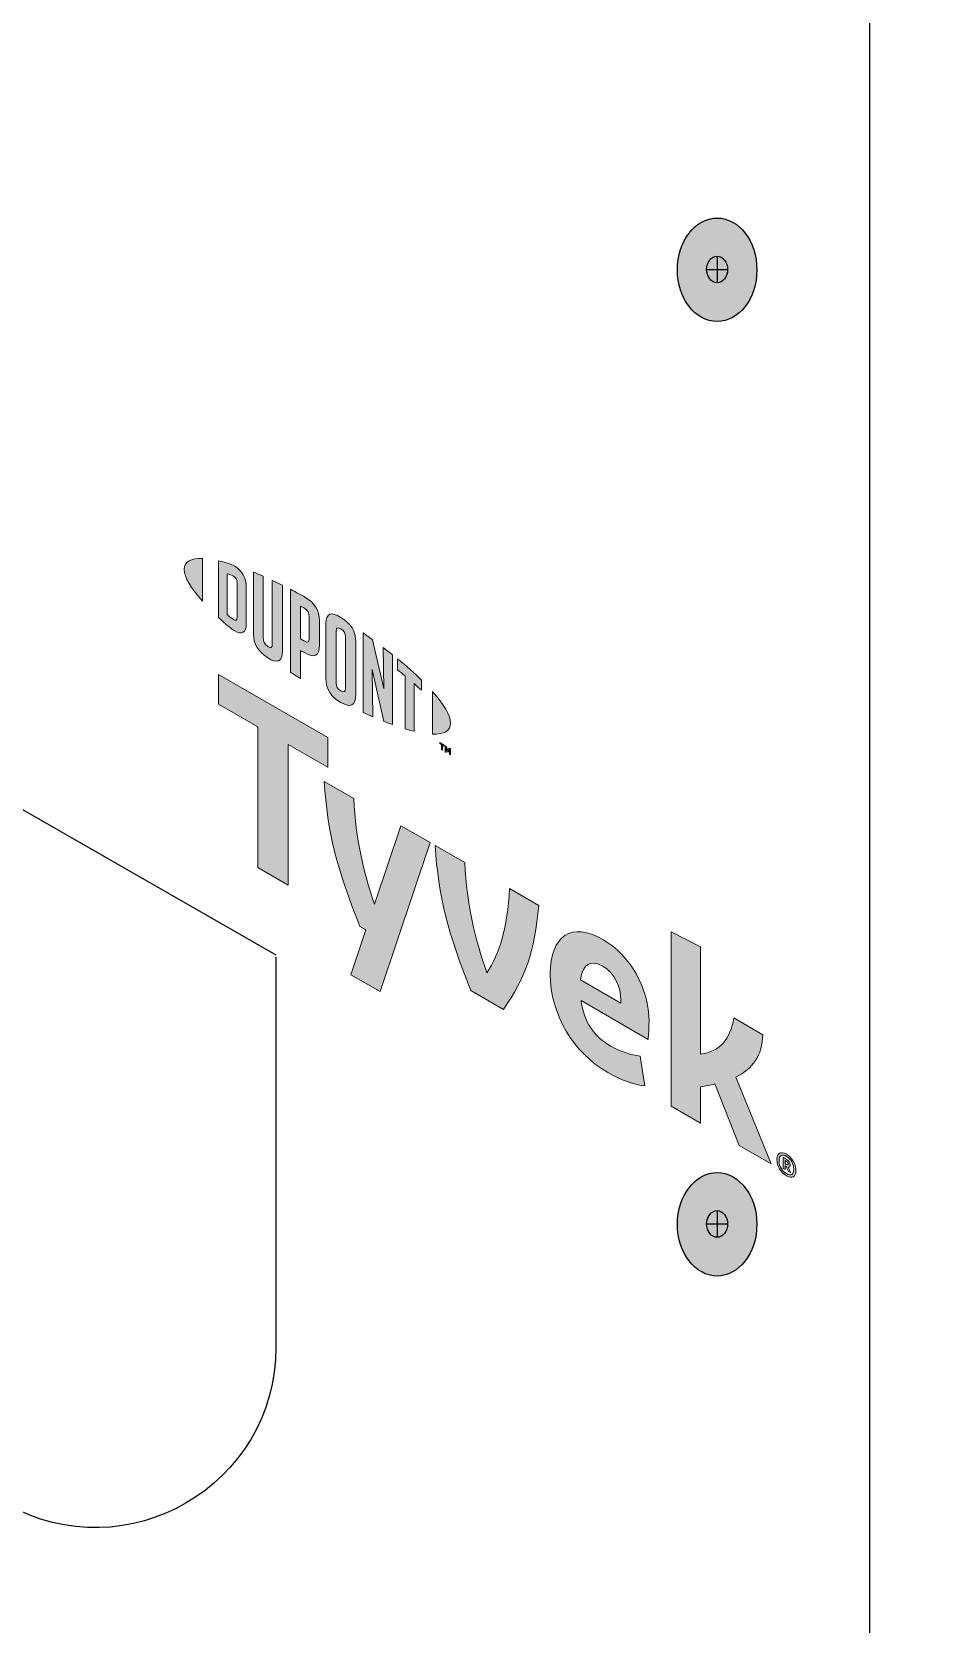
# Model space of a CAD drawing. Header units: inches. Extents: x -20.8 to 74.7, y -53.7 to 19.1.
# Drawn here: x 16.595 to 17.742, y -30.535 to -28.492 of the extents above; entities that cross this region are included whole.
import ezdxf

# ---------------------------------------------------------------- set-up
doc = ezdxf.new("R2010")
doc.units = ezdxf.units.IN
doc.header["$MEASUREMENT"] = 0
for name, color, linetype, lineweight in [('G-ANNO-TTLB', 7, 'Continuous', 0), ('LOGOS', 7, 'Continuous', 0), ('TYVEK', 7, 'Continuous', 0)]:
    doc.layers.add(name, color=color, linetype=linetype, lineweight=lineweight)

# ---------------------------------------------------------------- blocks, each defined once
blk = doc.blocks.new('Block_103')
at = {"layer": 'TYVEK', "true_color": 0x003b71, "transparency": 33554687}
h = blk.add_hatch(color=156, dxfattribs=at)
h.dxf.hatch_style = 2
edge = h.paths.add_edge_path()
edge.add_ellipse((17.4738, -28.7972), major_axis=(0, 0.0664), ratio=0.766948, start_angle=0, end_angle=360)
at = {"layer": 'TYVEK', "color": 252, "lineweight": 25, "true_color": 0x838484}
for p, q in [((17.4603, -28.7968), (17.4873, -28.7968)), ((17.4738, -28.7797), (17.4738, -28.814))]:
    blk.add_line(p, q, dxfattribs=at)
at = {"layer": 'TYVEK', "color": 18, "lineweight": 25, "true_color": 0x000000}
blk.add_ellipse((17.4738, -28.7972), major_axis=(0, 0.0664), ratio=0.766948, dxfattribs=at)
at = {"layer": 'TYVEK', "color": 252, "lineweight": 25, "true_color": 0x838484}
blk.add_ellipse((17.4738, -28.7968), major_axis=(0, 0.0171), ratio=0.788846, dxfattribs=at)
blk = doc.blocks.new('Block_104')
at = {"layer": 'TYVEK', "true_color": 0x003b71, "transparency": 33554687}
h = blk.add_hatch(color=156, dxfattribs=at)
h.dxf.hatch_style = 2
edge = h.paths.add_edge_path()
edge.add_ellipse((17.4738, -30.0216), major_axis=(0, 0.0664), ratio=0.766948, start_angle=0, end_angle=360)
at = {"layer": 'TYVEK', "color": 252, "lineweight": 25, "true_color": 0x838484}
for p, q in [((17.4738, -30.004), (17.4738, -30.0383)), ((17.4603, -30.0212), (17.4873, -30.0212))]:
    blk.add_line(p, q, dxfattribs=at)
at = {"layer": 'TYVEK', "color": 18, "lineweight": 25, "true_color": 0x000000}
blk.add_ellipse((17.4738, -30.0216), major_axis=(0, 0.0664), ratio=0.766948, dxfattribs=at)
at = {"layer": 'TYVEK', "color": 252, "lineweight": 25, "true_color": 0x838484}
blk.add_ellipse((17.4738, -30.0212), major_axis=(0, 0.0171), ratio=0.788846, dxfattribs=at)
blk = doc.blocks.new('Block_98')
at = {"layer": 'TYVEK'}
for name in ['Block_103', 'Block_104']:
    blk.add_blockref(name, (0, 0), dxfattribs=at)
blk = doc.blocks.new('Block_679')
at = {"layer": 'LOGOS', "true_color": 0x838484, "transparency": 33554687}
h = blk.add_hatch(color=252, dxfattribs=at)
h.dxf.hatch_style = 2
edge = h.paths.add_edge_path()
edge.add_spline(control_points=[(16.7901, -29.1814), (16.7901, -29.1915), (16.7986, -29.2058), (16.8134, -29.2224), (16.8134, -29.2224), (16.8134, -29.1676), (16.8134, -29.1676), (16.7986, -29.1671), (16.7901, -29.1715), (16.7901, -29.1814)], knot_values=[0, 0, 0, 0, 1, 1, 1, 2, 2, 2, 3, 3, 3, 3], degree=3, periodic=0)
h = blk.add_hatch(color=252, dxfattribs=at)
h.dxf.hatch_style = 2
edge = h.paths.add_edge_path()
edge.add_spline(control_points=[(16.8579, -29.243), (16.8579, -29.2472), (16.8557, -29.2473), (16.8531, -29.2458), (16.851, -29.2446), (16.8479, -29.2419), (16.8453, -29.2396), (16.8453, -29.2396), (16.8453, -29.1873), (16.8453, -29.1873), (16.8479, -29.188), (16.851, -29.189), (16.8531, -29.1901), (16.8557, -29.1917), (16.8579, -29.1943), (16.8579, -29.1985), (16.8579, -29.1985), (16.8579, -29.243), (16.8579, -29.243)], knot_values=[0, 0, 0, 0, 1, 1, 1, 2, 2, 2, 3, 3, 3, 4, 4, 4, 5, 5, 5, 6, 6, 6, 6], degree=3, periodic=0)
edge = h.paths.add_edge_path()
edge.add_spline(control_points=[(16.8548, -29.1775), (16.8507, -29.1751), (16.8447, -29.173), (16.8339, -29.1706), (16.8339, -29.1706), (16.8339, -29.2432), (16.8339, -29.2432), (16.8434, -29.252), (16.8507, -29.2581), (16.8548, -29.2605), (16.8643, -29.266), (16.8697, -29.2624), (16.8697, -29.2517), (16.8697, -29.2517), (16.8697, -29.2035), (16.8697, -29.2035), (16.8697, -29.1927), (16.8643, -29.183), (16.8548, -29.1775)], knot_values=[0, 0, 0, 0, 1, 1, 1, 2, 2, 2, 3, 3, 3, 4, 4, 4, 5, 5, 5, 6, 6, 6, 6], degree=3, periodic=0)
h = blk.add_hatch(color=252, dxfattribs=at)
h.dxf.hatch_style = 2
edge = h.paths.add_edge_path()
edge.add_spline(control_points=[(16.903, -29.2775), (16.903, -29.2817), (16.9017, -29.2836), (16.8971, -29.2803), (16.8926, -29.2771), (16.8914, -29.2743), (16.8914, -29.2693), (16.8914, -29.2693), (16.8914, -29.1903), (16.8914, -29.1903), (16.8884, -29.189), (16.8818, -29.1862), (16.8789, -29.185), (16.8789, -29.185), (16.8789, -29.2649), (16.8789, -29.2649), (16.8789, -29.2776), (16.8843, -29.2857), (16.8971, -29.2948), (16.9088, -29.3031), (16.916, -29.3004), (16.916, -29.2863), (16.916, -29.2863), (16.916, -29.2019), (16.916, -29.2019), (16.9135, -29.2006), (16.9055, -29.1968), (16.903, -29.1956), (16.903, -29.1956), (16.903, -29.2775), (16.903, -29.2775)], knot_values=[0, 0, 0, 0, 1, 1, 1, 2, 2, 2, 3, 3, 3, 4, 4, 4, 5, 5, 5, 6, 6, 6, 7, 7, 7, 8, 8, 8, 9, 9, 9, 10, 10, 10, 10], degree=3, periodic=0)
h = blk.add_hatch(color=252, dxfattribs=at)
h.dxf.hatch_style = 2
edge = h.paths.add_edge_path()
edge.add_spline(control_points=[(16.9504, -29.2702), (16.9504, -29.2748), (16.949, -29.2763), (16.9437, -29.2733), (16.9437, -29.2733), (16.9392, -29.2706), (16.9392, -29.2706), (16.9392, -29.2706), (16.9392, -29.2287), (16.9392, -29.2287), (16.9412, -29.2297), (16.9423, -29.2303), (16.9435, -29.231), (16.9492, -29.2343), (16.9504, -29.2375), (16.9504, -29.2422), (16.9504, -29.2422), (16.9504, -29.2702), (16.9504, -29.2702)], knot_values=[0, 0, 0, 0, 1, 1, 1, 2, 2, 2, 3, 3, 3, 4, 4, 4, 5, 5, 5, 6, 6, 6, 6], degree=3, periodic=0)
edge = h.paths.add_edge_path()
edge.add_spline(control_points=[(16.9443, -29.2166), (16.942, -29.2153), (16.9337, -29.2109), (16.9262, -29.207), (16.9262, -29.207), (16.9262, -29.3133), (16.9262, -29.3133), (16.9287, -29.315), (16.9355, -29.3193), (16.9392, -29.3215), (16.9392, -29.3215), (16.9392, -29.2854), (16.9392, -29.2854), (16.9392, -29.2854), (16.9443, -29.2883), (16.9443, -29.2883), (16.9579, -29.2962), (16.9636, -29.2924), (16.9636, -29.2789), (16.9636, -29.2789), (16.9636, -29.2476), (16.9636, -29.2476), (16.9636, -29.2344), (16.9572, -29.2241), (16.9443, -29.2166)], knot_values=[0, 0, 0, 0, 1, 1, 1, 2, 2, 2, 3, 3, 3, 4, 4, 4, 5, 5, 5, 6, 6, 6, 7, 7, 7, 8, 8, 8, 8], degree=3, periodic=0)
h = blk.add_hatch(color=252, dxfattribs=at)
h.dxf.hatch_style = 2
edge = h.paths.add_edge_path()
edge.add_spline(control_points=[(16.997, -29.3342), (16.997, -29.3384), (16.9958, -29.3399), (16.9911, -29.3374), (16.9864, -29.3348), (16.9851, -29.3317), (16.9851, -29.3273), (16.9851, -29.3273), (16.9851, -29.2611), (16.9851, -29.2611), (16.9851, -29.2567), (16.9864, -29.2551), (16.9911, -29.258), (16.9958, -29.2608), (16.997, -29.2637), (16.997, -29.2679), (16.997, -29.2679), (16.997, -29.3342), (16.997, -29.3342)], knot_values=[0, 0, 0, 0, 1, 1, 1, 2, 2, 2, 3, 3, 3, 4, 4, 4, 5, 5, 5, 6, 6, 6, 6], degree=3, periodic=0)
edge = h.paths.add_edge_path()
edge.add_spline(control_points=[(16.9911, -29.2431), (16.9791, -29.2355), (16.9719, -29.2374), (16.9719, -29.2514), (16.9719, -29.2514), (16.9719, -29.321), (16.9719, -29.321), (16.9719, -29.3357), (16.9784, -29.3456), (16.9911, -29.3523), (17.0036, -29.3589), (17.0101, -29.3572), (17.0101, -29.3415), (17.0101, -29.3415), (17.0101, -29.2751), (17.0101, -29.2751), (17.0101, -29.2601), (17.0042, -29.2514), (16.9911, -29.2431)], knot_values=[0, 0, 0, 0, 1, 1, 1, 2, 2, 2, 3, 3, 3, 4, 4, 4, 5, 5, 5, 6, 6, 6, 6], degree=3, periodic=0)
h = blk.add_hatch(color=252, dxfattribs=at)
h.dxf.hatch_style = 2
edge = h.paths.add_edge_path()
edge.add_spline(control_points=[(17.0463, -29.3342), (17.0463, -29.3342), (17.0318, -29.2718), (17.0318, -29.2718), (17.0279, -29.2689), (17.0232, -29.2656), (17.0195, -29.263), (17.0195, -29.263), (17.0195, -29.3651), (17.0195, -29.3651), (17.0221, -29.3663), (17.0286, -29.3692), (17.032, -29.3707), (17.032, -29.3707), (17.031, -29.31), (17.031, -29.31), (17.031, -29.31), (17.0463, -29.3765), (17.0463, -29.3765), (17.0495, -29.3778), (17.0543, -29.3796), (17.0574, -29.3807), (17.0574, -29.3807), (17.0574, -29.2911), (17.0574, -29.2911), (17.0542, -29.2885), (17.0482, -29.2839), (17.0454, -29.2818), (17.0454, -29.2818), (17.0463, -29.3342), (17.0463, -29.3342)], knot_values=[0, 0, 0, 0, 1, 1, 1, 2, 2, 2, 3, 3, 3, 4, 4, 4, 5, 5, 5, 6, 6, 6, 7, 7, 7, 8, 8, 8, 9, 9, 9, 10, 10, 10, 10], degree=3, periodic=0)
h = blk.add_hatch(color=252, dxfattribs=at)
h.dxf.hatch_style = 2
edge = h.paths.add_edge_path()
edge.add_spline(control_points=[(17.0639, -29.3105), (17.0671, -29.313), (17.0703, -29.3156), (17.0734, -29.3182), (17.0734, -29.3182), (17.0734, -29.386), (17.0734, -29.386), (17.0762, -29.3869), (17.0815, -29.3884), (17.085, -29.3892), (17.085, -29.3892), (17.085, -29.3281), (17.085, -29.3281), (17.0884, -29.3311), (17.0916, -29.3339), (17.0945, -29.3366), (17.0945, -29.3366), (17.0945, -29.3235), (17.0945, -29.3235), (17.0853, -29.3145), (17.0754, -29.3058), (17.0639, -29.2963), (17.0639, -29.2963), (17.0639, -29.3105), (17.0639, -29.3105)], knot_values=[0, 0, 0, 0, 1, 1, 1, 2, 2, 2, 3, 3, 3, 4, 4, 4, 5, 5, 5, 6, 6, 6, 7, 7, 7, 8, 8, 8, 8], degree=3, periodic=0)
h = blk.add_hatch(color=252, dxfattribs=at)
h.dxf.hatch_style = 2
edge = h.paths.add_edge_path()
edge.add_spline(control_points=[(17.1318, -29.3788), (17.1318, -29.3888), (17.1233, -29.3933), (17.1085, -29.3928), (17.1085, -29.3928), (17.1085, -29.338), (17.1085, -29.338), (17.1233, -29.3546), (17.1318, -29.3688), (17.1318, -29.3788)], knot_values=[0, 0, 0, 0, 1, 1, 1, 2, 2, 2, 3, 3, 3, 3], degree=3, periodic=0)
h = blk.add_hatch(color=252, dxfattribs=at)
h.dxf.hatch_style = 2
edge = h.paths.add_edge_path()
edge.add_spline(control_points=[(17.1249, -29.4077), (17.1249, -29.4077), (17.1263, -29.4085), (17.1263, -29.4085), (17.1263, -29.4085), (17.1284, -29.4135), (17.1284, -29.4135), (17.1284, -29.4135), (17.1305, -29.4109), (17.1305, -29.4109), (17.1305, -29.4109), (17.1318, -29.4117), (17.1318, -29.4117), (17.1318, -29.4117), (17.1318, -29.4196), (17.1318, -29.4196), (17.1318, -29.4196), (17.1306, -29.4189), (17.1306, -29.4189), (17.1306, -29.4189), (17.1306, -29.4133), (17.1306, -29.4133), (17.1306, -29.4133), (17.1284, -29.4158), (17.1284, -29.4158), (17.1284, -29.4158), (17.1283, -29.4157), (17.1283, -29.4157), (17.1283, -29.4157), (17.1262, -29.4107), (17.1262, -29.4107), (17.1262, -29.4107), (17.1262, -29.4163), (17.1262, -29.4163), (17.1262, -29.4163), (17.1249, -29.4156), (17.1249, -29.4156), (17.1249, -29.4156), (17.1249, -29.4077), (17.1249, -29.4077)], knot_values=[0, 0, 0, 0, 1, 1, 1, 2, 2, 2, 3, 3, 3, 4, 4, 4, 5, 5, 5, 6, 6, 6, 7, 7, 7, 8, 8, 8, 9, 9, 9, 10, 10, 10, 11, 11, 11, 12, 12, 12, 13, 13, 13, 13], degree=3, periodic=0)
edge = h.paths.add_edge_path()
edge.add_spline(control_points=[(17.12, -29.4063), (17.12, -29.4063), (17.1179, -29.405), (17.1179, -29.405), (17.1179, -29.405), (17.1179, -29.4037), (17.1179, -29.4037), (17.1179, -29.4037), (17.1234, -29.4069), (17.1234, -29.4069), (17.1234, -29.4069), (17.1234, -29.4083), (17.1234, -29.4083), (17.1234, -29.4083), (17.1213, -29.407), (17.1213, -29.407), (17.1213, -29.407), (17.1213, -29.4135), (17.1213, -29.4135), (17.1213, -29.4135), (17.12, -29.4128), (17.12, -29.4128), (17.12, -29.4128), (17.12, -29.4063), (17.12, -29.4063)], knot_values=[0, 0, 0, 0, 1, 1, 1, 2, 2, 2, 3, 3, 3, 4, 4, 4, 5, 5, 5, 6, 6, 6, 7, 7, 7, 8, 8, 8, 8], degree=3, periodic=0)
at = {"layer": 'LOGOS'}
for points, knots in [([(16.7901, -29.1814), (16.7901, -29.1915), (16.7986, -29.2058), (16.8134, -29.2224), (16.8134, -29.2224), (16.8134, -29.1676), (16.8134, -29.1676), (16.7986, -29.1671), (16.7901, -29.1715), (16.7901, -29.1814)], [0, 0, 0, 0, 1, 1, 1, 2, 2, 2, 3, 3, 3, 3]), ([(16.8548, -29.1775), (16.8507, -29.1751), (16.8447, -29.173), (16.8339, -29.1706), (16.8339, -29.1706), (16.8339, -29.2432), (16.8339, -29.2432), (16.8434, -29.252), (16.8507, -29.2581), (16.8548, -29.2605), (16.8643, -29.266), (16.8697, -29.2624), (16.8697, -29.2517), (16.8697, -29.2517), (16.8697, -29.2035), (16.8697, -29.2035), (16.8697, -29.1927), (16.8643, -29.183), (16.8548, -29.1775)], [0, 0, 0, 0, 1, 1, 1, 2, 2, 2, 3, 3, 3, 4, 4, 4, 5, 5, 5, 6, 6, 6, 6]), ([(16.8579, -29.243), (16.8579, -29.2472), (16.8557, -29.2473), (16.8531, -29.2458), (16.851, -29.2446), (16.8479, -29.2419), (16.8453, -29.2396), (16.8453, -29.2396), (16.8453, -29.1873), (16.8453, -29.1873), (16.8479, -29.188), (16.851, -29.189), (16.8531, -29.1901), (16.8557, -29.1917), (16.8579, -29.1943), (16.8579, -29.1985), (16.8579, -29.1985), (16.8579, -29.243), (16.8579, -29.243)], [0, 0, 0, 0, 1, 1, 1, 2, 2, 2, 3, 3, 3, 4, 4, 4, 5, 5, 5, 6, 6, 6, 6]), ([(16.903, -29.2775), (16.903, -29.2817), (16.9017, -29.2836), (16.8971, -29.2803), (16.8926, -29.2771), (16.8914, -29.2743), (16.8914, -29.2693), (16.8914, -29.2693), (16.8914, -29.1903), (16.8914, -29.1903), (16.8884, -29.189), (16.8818, -29.1862), (16.8789, -29.185), (16.8789, -29.185), (16.8789, -29.2649), (16.8789, -29.2649), (16.8789, -29.2776), (16.8843, -29.2857), (16.8971, -29.2948), (16.9088, -29.3031), (16.916, -29.3004), (16.916, -29.2863), (16.916, -29.2863), (16.916, -29.2019), (16.916, -29.2019), (16.9135, -29.2006), (16.9055, -29.1968), (16.903, -29.1956), (16.903, -29.1956), (16.903, -29.2775), (16.903, -29.2775)], [0, 0, 0, 0, 1, 1, 1, 2, 2, 2, 3, 3, 3, 4, 4, 4, 5, 5, 5, 6, 6, 6, 7, 7, 7, 8, 8, 8, 9, 9, 9, 10, 10, 10, 10]), ([(16.9443, -29.2166), (16.942, -29.2153), (16.9337, -29.2109), (16.9262, -29.207), (16.9262, -29.207), (16.9262, -29.3133), (16.9262, -29.3133), (16.9287, -29.315), (16.9355, -29.3193), (16.9392, -29.3215), (16.9392, -29.3215), (16.9392, -29.2854), (16.9392, -29.2854), (16.9392, -29.2854), (16.9443, -29.2883), (16.9443, -29.2883), (16.9579, -29.2962), (16.9636, -29.2924), (16.9636, -29.2789), (16.9636, -29.2789), (16.9636, -29.2476), (16.9636, -29.2476), (16.9636, -29.2344), (16.9572, -29.2241), (16.9443, -29.2166)], [0, 0, 0, 0, 1, 1, 1, 2, 2, 2, 3, 3, 3, 4, 4, 4, 5, 5, 5, 6, 6, 6, 7, 7, 7, 8, 8, 8, 8]), ([(16.9504, -29.2702), (16.9504, -29.2748), (16.949, -29.2763), (16.9437, -29.2733), (16.9437, -29.2733), (16.9392, -29.2706), (16.9392, -29.2706), (16.9392, -29.2706), (16.9392, -29.2287), (16.9392, -29.2287), (16.9412, -29.2297), (16.9423, -29.2303), (16.9435, -29.231), (16.9492, -29.2343), (16.9504, -29.2375), (16.9504, -29.2422), (16.9504, -29.2422), (16.9504, -29.2702), (16.9504, -29.2702)], [0, 0, 0, 0, 1, 1, 1, 2, 2, 2, 3, 3, 3, 4, 4, 4, 5, 5, 5, 6, 6, 6, 6]), ([(16.9911, -29.2431), (16.9791, -29.2355), (16.9719, -29.2374), (16.9719, -29.2514), (16.9719, -29.2514), (16.9719, -29.321), (16.9719, -29.321), (16.9719, -29.3357), (16.9784, -29.3456), (16.9911, -29.3523), (17.0036, -29.3589), (17.0101, -29.3572), (17.0101, -29.3415), (17.0101, -29.3415), (17.0101, -29.2751), (17.0101, -29.2751), (17.0101, -29.2601), (17.0042, -29.2514), (16.9911, -29.2431)], [0, 0, 0, 0, 1, 1, 1, 2, 2, 2, 3, 3, 3, 4, 4, 4, 5, 5, 5, 6, 6, 6, 6]), ([(16.997, -29.3342), (16.997, -29.3384), (16.9958, -29.3399), (16.9911, -29.3374), (16.9864, -29.3348), (16.9851, -29.3317), (16.9851, -29.3273), (16.9851, -29.3273), (16.9851, -29.2611), (16.9851, -29.2611), (16.9851, -29.2567), (16.9864, -29.2551), (16.9911, -29.258), (16.9958, -29.2608), (16.997, -29.2637), (16.997, -29.2679), (16.997, -29.2679), (16.997, -29.3342), (16.997, -29.3342)], [0, 0, 0, 0, 1, 1, 1, 2, 2, 2, 3, 3, 3, 4, 4, 4, 5, 5, 5, 6, 6, 6, 6]), ([(17.0463, -29.3342), (17.0463, -29.3342), (17.0318, -29.2718), (17.0318, -29.2718), (17.0279, -29.2689), (17.0232, -29.2656), (17.0195, -29.263), (17.0195, -29.263), (17.0195, -29.3651), (17.0195, -29.3651), (17.0221, -29.3663), (17.0286, -29.3692), (17.032, -29.3707), (17.032, -29.3707), (17.031, -29.31), (17.031, -29.31), (17.031, -29.31), (17.0463, -29.3765), (17.0463, -29.3765), (17.0495, -29.3778), (17.0543, -29.3796), (17.0574, -29.3807), (17.0574, -29.3807), (17.0574, -29.2911), (17.0574, -29.2911), (17.0542, -29.2885), (17.0482, -29.2839), (17.0454, -29.2818), (17.0454, -29.2818), (17.0463, -29.3342), (17.0463, -29.3342)], [0, 0, 0, 0, 1, 1, 1, 2, 2, 2, 3, 3, 3, 4, 4, 4, 5, 5, 5, 6, 6, 6, 7, 7, 7, 8, 8, 8, 9, 9, 9, 10, 10, 10, 10]), ([(17.0639, -29.3105), (17.0671, -29.313), (17.0703, -29.3156), (17.0734, -29.3182), (17.0734, -29.3182), (17.0734, -29.386), (17.0734, -29.386), (17.0762, -29.3869), (17.0815, -29.3884), (17.085, -29.3892), (17.085, -29.3892), (17.085, -29.3281), (17.085, -29.3281), (17.0884, -29.3311), (17.0916, -29.3339), (17.0945, -29.3366), (17.0945, -29.3366), (17.0945, -29.3235), (17.0945, -29.3235), (17.0853, -29.3145), (17.0754, -29.3058), (17.0639, -29.2963), (17.0639, -29.2963), (17.0639, -29.3105), (17.0639, -29.3105)], [0, 0, 0, 0, 1, 1, 1, 2, 2, 2, 3, 3, 3, 4, 4, 4, 5, 5, 5, 6, 6, 6, 7, 7, 7, 8, 8, 8, 8]), ([(17.1318, -29.3788), (17.1318, -29.3888), (17.1233, -29.3933), (17.1085, -29.3928), (17.1085, -29.3928), (17.1085, -29.338), (17.1085, -29.338), (17.1233, -29.3546), (17.1318, -29.3688), (17.1318, -29.3788)], [0, 0, 0, 0, 1, 1, 1, 2, 2, 2, 3, 3, 3, 3]), ([(17.12, -29.4063), (17.12, -29.4063), (17.1179, -29.405), (17.1179, -29.405), (17.1179, -29.405), (17.1179, -29.4037), (17.1179, -29.4037), (17.1179, -29.4037), (17.1234, -29.4069), (17.1234, -29.4069), (17.1234, -29.4069), (17.1234, -29.4083), (17.1234, -29.4083), (17.1234, -29.4083), (17.1213, -29.407), (17.1213, -29.407), (17.1213, -29.407), (17.1213, -29.4135), (17.1213, -29.4135), (17.1213, -29.4135), (17.12, -29.4128), (17.12, -29.4128), (17.12, -29.4128), (17.12, -29.4063), (17.12, -29.4063)], [0, 0, 0, 0, 1, 1, 1, 2, 2, 2, 3, 3, 3, 4, 4, 4, 5, 5, 5, 6, 6, 6, 7, 7, 7, 8, 8, 8, 8]), ([(17.1249, -29.4077), (17.1249, -29.4077), (17.1263, -29.4085), (17.1263, -29.4085), (17.1263, -29.4085), (17.1284, -29.4135), (17.1284, -29.4135), (17.1284, -29.4135), (17.1305, -29.4109), (17.1305, -29.4109), (17.1305, -29.4109), (17.1318, -29.4117), (17.1318, -29.4117), (17.1318, -29.4117), (17.1318, -29.4196), (17.1318, -29.4196), (17.1318, -29.4196), (17.1306, -29.4189), (17.1306, -29.4189), (17.1306, -29.4189), (17.1306, -29.4133), (17.1306, -29.4133), (17.1306, -29.4133), (17.1284, -29.4158), (17.1284, -29.4158), (17.1284, -29.4158), (17.1283, -29.4157), (17.1283, -29.4157), (17.1283, -29.4157), (17.1262, -29.4107), (17.1262, -29.4107), (17.1262, -29.4107), (17.1262, -29.4163), (17.1262, -29.4163), (17.1262, -29.4163), (17.1249, -29.4156), (17.1249, -29.4156), (17.1249, -29.4156), (17.1249, -29.4077), (17.1249, -29.4077)], [0, 0, 0, 0, 1, 1, 1, 2, 2, 2, 3, 3, 3, 4, 4, 4, 5, 5, 5, 6, 6, 6, 7, 7, 7, 8, 8, 8, 9, 9, 9, 10, 10, 10, 11, 11, 11, 12, 12, 12, 13, 13, 13, 13])]:
    blk.add_open_spline(points, degree=3, knots=knots, dxfattribs=at)
blk = doc.blocks.new('Block_683')
at = {"layer": 'LOGOS', "true_color": 0x838484, "transparency": 33554687}
h = blk.add_hatch(color=252, dxfattribs=at)
h.dxf.hatch_style = 2
h.paths.add_polyline_path([(16.9742, -29.3972), (16.8339, -29.3162), (16.8339, -29.3543), (16.8846, -29.3836), (16.8846, -29.5641), (16.9235, -29.5865), (16.9235, -29.406), (16.9742, -29.4353)])
h = blk.add_hatch(color=252, dxfattribs=at)
h.dxf.hatch_style = 2
edge = h.paths.add_edge_path()
edge.add_spline(control_points=[(17.2074, -29.5909), (17.2049, -29.6428), (17.1946, -29.6731), (17.1785, -29.6991), (17.163, -29.6549), (17.1529, -29.6128), (17.1499, -29.5577), (17.1499, -29.5577), (17.112, -29.5358), (17.112, -29.5358), (17.1161, -29.6009), (17.1284, -29.6483), (17.1578, -29.7218), (17.1578, -29.7218), (17.1995, -29.7459), (17.1995, -29.7459), (17.2278, -29.7057), (17.2395, -29.6722), (17.245, -29.6126), (17.245, -29.6126), (17.2074, -29.5909), (17.2074, -29.5909)], knot_values=[0, 0, 0, 0, 1, 1, 1, 2, 2, 2, 3, 3, 3, 4, 4, 4, 5, 5, 5, 6, 6, 6, 7, 7, 7, 7], degree=3, periodic=0)
h = blk.add_hatch(color=252, dxfattribs=at)
h.dxf.hatch_style = 2
edge = h.paths.add_edge_path()
edge.add_spline(control_points=[(17.2986, -29.7082), (17.2986, -29.7082), (17.3504, -29.7381), (17.3504, -29.7381), (17.3504, -29.7381), (17.3504, -29.7343), (17.3504, -29.7343), (17.3504, -29.7168), (17.3422, -29.6993), (17.3272, -29.6907), (17.3114, -29.6815), (17.3011, -29.6884), (17.2986, -29.7082)], knot_values=[0, 0, 0, 0, 1, 1, 1, 2, 2, 2, 3, 3, 3, 4, 4, 4, 4], degree=3, periodic=0)
edge = h.paths.add_edge_path()
edge.add_spline(control_points=[(17.3812, -29.8439), (17.3692, -29.8432), (17.3515, -29.8374), (17.3335, -29.827), (17.2897, -29.8017), (17.2597, -29.7525), (17.2597, -29.7007), (17.2597, -29.651), (17.2872, -29.6332), (17.3272, -29.6563), (17.3629, -29.6769), (17.3864, -29.7195), (17.3864, -29.7613), (17.3864, -29.7707), (17.3858, -29.7785), (17.3853, -29.7844), (17.3853, -29.7844), (17.2992, -29.7347), (17.2992, -29.7347), (17.3027, -29.7618), (17.3155, -29.7804), (17.3373, -29.793), (17.3507, -29.8007), (17.3635, -29.8046), (17.3752, -29.8058), (17.3752, -29.8058), (17.3812, -29.8439), (17.3812, -29.8439)], knot_values=[0, 0, 0, 0, 1, 1, 1, 2, 2, 2, 3, 3, 3, 4, 4, 4, 5, 5, 5, 6, 6, 6, 7, 7, 7, 8, 8, 8, 9, 9, 9, 9], degree=3, periodic=0)
h = blk.add_hatch(color=252, dxfattribs=at)
h.dxf.hatch_style = 2
edge = h.paths.add_edge_path()
edge.add_spline(control_points=[(17.4978, -29.8328), (17.4978, -29.8328), (17.543, -29.9442), (17.543, -29.9442), (17.543, -29.9442), (17.5021, -29.9206), (17.5021, -29.9206), (17.5021, -29.9206), (17.4708, -29.8416), (17.4708, -29.8416), (17.4651, -29.843), (17.4591, -29.8442), (17.4526, -29.8451), (17.4526, -29.8451), (17.4526, -29.892), (17.4526, -29.892), (17.4526, -29.892), (17.415, -29.8703), (17.415, -29.8703), (17.415, -29.8703), (17.415, -29.6464), (17.415, -29.6464), (17.415, -29.6464), (17.4526, -29.6659), (17.4526, -29.6659), (17.4526, -29.6659), (17.4526, -29.8036), (17.4526, -29.8036), (17.4782, -29.7993), (17.4907, -29.7847), (17.4951, -29.7569), (17.4951, -29.7569), (17.5324, -29.7785), (17.5324, -29.7785), (17.5316, -29.8049), (17.5196, -29.822), (17.4978, -29.8328)], knot_values=[0, 0, 0, 0, 1, 1, 1, 2, 2, 2, 3, 3, 3, 4, 4, 4, 5, 5, 5, 6, 6, 6, 7, 7, 7, 8, 8, 8, 9, 9, 9, 10, 10, 10, 11, 11, 11, 12, 12, 12, 12], degree=3, periodic=0)
at = {"layer": 'LOGOS'}
blk.add_lwpolyline([(16.9742, -29.3972), (16.8339, -29.3162), (16.8339, -29.3543), (16.8846, -29.3836), (16.8846, -29.5641), (16.9235, -29.5865), (16.9235, -29.406), (16.9742, -29.4353)], close=True, dxfattribs=at)
for points, knots in [([(17.2074, -29.5909), (17.2049, -29.6428), (17.1946, -29.6731), (17.1785, -29.6991), (17.163, -29.6549), (17.1529, -29.6128), (17.1499, -29.5577), (17.1499, -29.5577), (17.112, -29.5358), (17.112, -29.5358), (17.1161, -29.6009), (17.1284, -29.6483), (17.1578, -29.7218), (17.1578, -29.7218), (17.1995, -29.7459), (17.1995, -29.7459), (17.2278, -29.7057), (17.2395, -29.6722), (17.245, -29.6126), (17.245, -29.6126), (17.2074, -29.5909), (17.2074, -29.5909)], [0, 0, 0, 0, 1, 1, 1, 2, 2, 2, 3, 3, 3, 4, 4, 4, 5, 5, 5, 6, 6, 6, 7, 7, 7, 7]), ([(17.3812, -29.8439), (17.3692, -29.8432), (17.3515, -29.8374), (17.3335, -29.827), (17.2897, -29.8017), (17.2597, -29.7525), (17.2597, -29.7007), (17.2597, -29.651), (17.2872, -29.6332), (17.3272, -29.6563), (17.3629, -29.6769), (17.3864, -29.7195), (17.3864, -29.7613), (17.3864, -29.7707), (17.3858, -29.7785), (17.3853, -29.7844), (17.3853, -29.7844), (17.2992, -29.7347), (17.2992, -29.7347), (17.3027, -29.7618), (17.3155, -29.7804), (17.3373, -29.793), (17.3507, -29.8007), (17.3635, -29.8046), (17.3752, -29.8058), (17.3752, -29.8058), (17.3812, -29.8439), (17.3812, -29.8439)], [0, 0, 0, 0, 1, 1, 1, 2, 2, 2, 3, 3, 3, 4, 4, 4, 5, 5, 5, 6, 6, 6, 7, 7, 7, 8, 8, 8, 9, 9, 9, 9]), ([(17.4978, -29.8328), (17.4978, -29.8328), (17.543, -29.9442), (17.543, -29.9442), (17.543, -29.9442), (17.5021, -29.9206), (17.5021, -29.9206), (17.5021, -29.9206), (17.4708, -29.8416), (17.4708, -29.8416), (17.4651, -29.843), (17.4591, -29.8442), (17.4526, -29.8451), (17.4526, -29.8451), (17.4526, -29.892), (17.4526, -29.892), (17.4526, -29.892), (17.415, -29.8703), (17.415, -29.8703), (17.415, -29.8703), (17.415, -29.6464), (17.415, -29.6464), (17.415, -29.6464), (17.4526, -29.6659), (17.4526, -29.6659), (17.4526, -29.6659), (17.4526, -29.8036), (17.4526, -29.8036), (17.4782, -29.7993), (17.4907, -29.7847), (17.4951, -29.7569), (17.4951, -29.7569), (17.5324, -29.7785), (17.5324, -29.7785), (17.5316, -29.8049), (17.5196, -29.822), (17.4978, -29.8328)], [0, 0, 0, 0, 1, 1, 1, 2, 2, 2, 3, 3, 3, 4, 4, 4, 5, 5, 5, 6, 6, 6, 7, 7, 7, 8, 8, 8, 9, 9, 9, 10, 10, 10, 11, 11, 11, 12, 12, 12, 12]), ([(17.2986, -29.7082), (17.2986, -29.7082), (17.3504, -29.7381), (17.3504, -29.7381), (17.3504, -29.7381), (17.3504, -29.7343), (17.3504, -29.7343), (17.3504, -29.7168), (17.3422, -29.6993), (17.3272, -29.6907), (17.3114, -29.6815), (17.3011, -29.6884), (17.2986, -29.7082)], [0, 0, 0, 0, 1, 1, 1, 2, 2, 2, 3, 3, 3, 4, 4, 4, 4])]:
    blk.add_open_spline(points, degree=3, knots=knots, dxfattribs=at)
blk = doc.blocks.new('Block_682')
at = {"layer": 'LOGOS', "true_color": 0x838484, "transparency": 33554687}
h = blk.add_hatch(color=252, dxfattribs=at)
h.dxf.hatch_style = 2
edge = h.paths.add_edge_path()
edge.add_spline(control_points=[(17.0678, -29.5103), (17.0678, -29.5103), (17.034, -29.6109), (17.034, -29.6109), (17.0197, -29.5688), (17.0104, -29.5281), (17.0075, -29.4755), (17.0075, -29.4755), (16.9696, -29.4536), (16.9696, -29.4536), (16.9737, -29.5187), (16.986, -29.5661), (17.0154, -29.6396), (17.0154, -29.6396), (17.023, -29.644), (17.023, -29.644), (17.023, -29.644), (17.0037, -29.7015), (17.0037, -29.7015), (17.0037, -29.7015), (17.0413, -29.7232), (17.0413, -29.7232), (17.0413, -29.7232), (17.1054, -29.532), (17.1054, -29.532), (17.1054, -29.532), (17.0678, -29.5103), (17.0678, -29.5103)], knot_values=[0, 0, 0, 0, 1, 1, 1, 2, 2, 2, 3, 3, 3, 4, 4, 4, 5, 5, 5, 6, 6, 6, 7, 7, 7, 8, 8, 8, 9, 9, 9, 9], degree=3, periodic=0)
at = {"layer": 'LOGOS'}
blk.add_open_spline([(17.0678, -29.5103), (17.0678, -29.5103), (17.034, -29.6109), (17.034, -29.6109), (17.0197, -29.5688), (17.0104, -29.5281), (17.0075, -29.4755), (17.0075, -29.4755), (16.9696, -29.4536), (16.9696, -29.4536), (16.9737, -29.5187), (16.986, -29.5661), (17.0154, -29.6396), (17.0154, -29.6396), (17.023, -29.644), (17.023, -29.644), (17.023, -29.644), (17.0037, -29.7015), (17.0037, -29.7015), (17.0037, -29.7015), (17.0413, -29.7232), (17.0413, -29.7232), (17.0413, -29.7232), (17.1054, -29.532), (17.1054, -29.532), (17.1054, -29.532), (17.0678, -29.5103), (17.0678, -29.5103)], degree=3, knots=[0, 0, 0, 0, 1, 1, 1, 2, 2, 2, 3, 3, 3, 4, 4, 4, 5, 5, 5, 6, 6, 6, 7, 7, 7, 8, 8, 8, 9, 9, 9, 9], dxfattribs=at)
blk.add_blockref('Block_683', (0, 0), dxfattribs=at)
blk = doc.blocks.new('Block_684')
at = {"layer": 'LOGOS', "true_color": 0x838484, "transparency": 33554687}
h = blk.add_hatch(color=252, dxfattribs=at)
h.dxf.hatch_style = 2
edge = h.paths.add_edge_path()
edge.add_spline(control_points=[(17.561, -29.9399), (17.561, -29.9399), (17.561, -29.944), (17.561, -29.944), (17.561, -29.944), (17.5626, -29.9449), (17.5626, -29.9449), (17.5641, -29.9458), (17.5649, -29.9458), (17.5649, -29.9442), (17.5649, -29.9426), (17.5641, -29.9417), (17.5626, -29.9408), (17.5626, -29.9408), (17.561, -29.9399), (17.561, -29.9399)], knot_values=[0, 0, 0, 0, 1, 1, 1, 2, 2, 2, 3, 3, 3, 4, 4, 4, 5, 5, 5, 5], degree=3, periodic=0)
edge = h.paths.add_edge_path()
edge.add_spline(control_points=[(17.5584, -29.9357), (17.5584, -29.9357), (17.5626, -29.9382), (17.5626, -29.9382), (17.5659, -29.9401), (17.5675, -29.9428), (17.5675, -29.9457), (17.5675, -29.9476), (17.5667, -29.9486), (17.5651, -29.9484), (17.5659, -29.9507), (17.567, -29.953), (17.5683, -29.9556), (17.5683, -29.9556), (17.5652, -29.9538), (17.5652, -29.9538), (17.564, -29.9515), (17.5631, -29.9494), (17.5624, -29.9473), (17.5624, -29.9473), (17.561, -29.9465), (17.561, -29.9465), (17.561, -29.9465), (17.561, -29.9514), (17.561, -29.9514), (17.561, -29.9514), (17.5584, -29.9499), (17.5584, -29.9499), (17.5584, -29.9499), (17.5584, -29.9357), (17.5584, -29.9357)], knot_values=[0, 0, 0, 0, 1, 1, 1, 2, 2, 2, 3, 3, 3, 4, 4, 4, 5, 5, 5, 6, 6, 6, 7, 7, 7, 8, 8, 8, 9, 9, 9, 10, 10, 10, 10], degree=3, periodic=0)
edge = h.paths.add_edge_path()
edge.add_spline(control_points=[(17.5627, -29.9346), (17.5568, -29.9312), (17.5534, -29.9332), (17.5534, -29.9402), (17.5534, -29.9473), (17.5568, -29.9531), (17.5627, -29.9566), (17.5686, -29.96), (17.5721, -29.9581), (17.5721, -29.951), (17.5721, -29.9439), (17.5686, -29.938), (17.5627, -29.9346)], knot_values=[0, 0, 0, 0, 1, 1, 1, 2, 2, 2, 3, 3, 3, 4, 4, 4, 4], degree=3, periodic=0)
edge = h.paths.add_edge_path()
edge.add_spline(control_points=[(17.5627, -29.9318), (17.57, -29.936), (17.5749, -29.9442), (17.5749, -29.9526), (17.5749, -29.961), (17.57, -29.9635), (17.5627, -29.9593), (17.5553, -29.9551), (17.5506, -29.947), (17.5506, -29.9386), (17.5506, -29.9302), (17.5554, -29.9276), (17.5627, -29.9318)], knot_values=[0, 0, 0, 0, 1, 1, 1, 2, 2, 2, 3, 3, 3, 4, 4, 4, 4], degree=3, periodic=0)
at = {"layer": 'LOGOS'}
for points, knots in [([(17.5627, -29.9318), (17.57, -29.936), (17.5749, -29.9442), (17.5749, -29.9526), (17.5749, -29.961), (17.57, -29.9635), (17.5627, -29.9593), (17.5553, -29.9551), (17.5506, -29.947), (17.5506, -29.9386), (17.5506, -29.9302), (17.5554, -29.9276), (17.5627, -29.9318)], [0, 0, 0, 0, 1, 1, 1, 2, 2, 2, 3, 3, 3, 4, 4, 4, 4]), ([(17.5627, -29.9346), (17.5568, -29.9312), (17.5534, -29.9332), (17.5534, -29.9402), (17.5534, -29.9473), (17.5568, -29.9531), (17.5627, -29.9566), (17.5686, -29.96), (17.5721, -29.9581), (17.5721, -29.951), (17.5721, -29.9439), (17.5686, -29.938), (17.5627, -29.9346)], [0, 0, 0, 0, 1, 1, 1, 2, 2, 2, 3, 3, 3, 4, 4, 4, 4]), ([(17.5584, -29.9357), (17.5584, -29.9357), (17.5626, -29.9382), (17.5626, -29.9382), (17.5659, -29.9401), (17.5675, -29.9428), (17.5675, -29.9457), (17.5675, -29.9476), (17.5667, -29.9486), (17.5651, -29.9484), (17.5659, -29.9507), (17.567, -29.953), (17.5683, -29.9556), (17.5683, -29.9556), (17.5652, -29.9538), (17.5652, -29.9538), (17.564, -29.9515), (17.5631, -29.9494), (17.5624, -29.9473), (17.5624, -29.9473), (17.561, -29.9465), (17.561, -29.9465), (17.561, -29.9465), (17.561, -29.9514), (17.561, -29.9514), (17.561, -29.9514), (17.5584, -29.9499), (17.5584, -29.9499), (17.5584, -29.9499), (17.5584, -29.9357), (17.5584, -29.9357)], [0, 0, 0, 0, 1, 1, 1, 2, 2, 2, 3, 3, 3, 4, 4, 4, 5, 5, 5, 6, 6, 6, 7, 7, 7, 8, 8, 8, 9, 9, 9, 10, 10, 10, 10]), ([(17.561, -29.9399), (17.561, -29.9399), (17.561, -29.944), (17.561, -29.944), (17.561, -29.944), (17.5626, -29.9449), (17.5626, -29.9449), (17.5641, -29.9458), (17.5649, -29.9458), (17.5649, -29.9442), (17.5649, -29.9426), (17.5641, -29.9417), (17.5626, -29.9408), (17.5626, -29.9408), (17.561, -29.9399), (17.561, -29.9399)], [0, 0, 0, 0, 1, 1, 1, 2, 2, 2, 3, 3, 3, 4, 4, 4, 5, 5, 5, 5])]:
    blk.add_open_spline(points, degree=3, knots=knots, dxfattribs=at)
blk = doc.blocks.new('Block_681')
at = {"layer": 'LOGOS'}
for name in ['Block_682', 'Block_684']:
    blk.add_blockref(name, (0, 0), dxfattribs=at)
blk = doc.blocks.new('Block_680')
at = {"layer": 'LOGOS'}
blk.add_blockref('Block_681', (0, 0), dxfattribs=at)
blk = doc.blocks.new('Block_678')
at = {"layer": 'LOGOS'}
for name in ['Block_679', 'Block_680']:
    blk.add_blockref(name, (0, 0), dxfattribs=at)

msp = doc.modelspace()

# ---------------------------------------------------------------- hatches: boundary and pattern name
at = {"layer": 'G-ANNO-TTLB', "true_color": 0xb9529f, "transparency": 33554687}
h = msp.add_hatch(color=233, dxfattribs=at)
edge = h.paths.add_edge_path()
edge.add_spline(control_points=[(19.8832, -53.7487), (19.8832, -53.7487), (-20.8169, -53.7487), (-20.8169, -53.7487), (-20.8169, -53.7487), (-20.8169, -19.6134), (-20.8169, -19.6134), (-20.8169, -19.6134), (19.8832, -19.6134), (19.8832, -19.6134), (19.8832, -19.6134), (19.8832, -53.7487), (19.8832, -53.7487)], knot_values=[0, 0, 0, 0, 1, 1, 1, 2, 2, 2, 3, 3, 3, 4, 4, 4, 4], degree=3, periodic=0)
edge = h.paths.add_edge_path()
edge.add_spline(control_points=[(-20.6918, -19.7385), (-20.6918, -19.7385), (-20.6918, -53.6237), (-20.6918, -53.6237), (-20.6918, -53.6237), (19.7581, -53.6237), (19.7581, -53.6237), (19.7581, -53.6237), (19.7581, -19.7385), (19.7581, -19.7385), (19.7581, -19.7385), (-20.6918, -19.7385), (-20.6918, -19.7385)], knot_values=[0, 0, 0, 0, 1, 1, 1, 2, 2, 2, 3, 3, 3, 4, 4, 4, 4], degree=3, periodic=0)
edge.add_line((-20.6918, -19.7385), (-20.6918, -19.7385))

# ---------------------------------------------------------------- linework, layer by layer
at = {"layer": 'G-ANNO-TTLB'}
for points in [[(19.8832, -53.7487), (19.8832, -53.7487), (-20.8169, -53.7487), (-20.8169, -53.7487), (-20.8169, -53.7487), (-20.8169, -19.6134), (-20.8169, -19.6134), (-20.8169, -19.6134), (19.8832, -19.6134), (19.8832, -19.6134), (19.8832, -19.6134), (19.8832, -53.7487), (19.8832, -53.7487)], [(-20.6918, -19.7385), (-20.6918, -19.7385), (-20.6918, -53.6237), (-20.6918, -53.6237), (-20.6918, -53.6237), (19.7581, -53.6237), (19.7581, -53.6237), (19.7581, -53.6237), (19.7581, -19.7385), (19.7581, -19.7385), (19.7581, -19.7385), (-20.6918, -19.7385), (-20.6918, -19.7385)]]:
    msp.add_open_spline(points, degree=3, knots=[0, 0, 0, 0, 1, 1, 1, 2, 2, 2, 3, 3, 3, 4, 4, 4, 4], dxfattribs=at)
at = {"layer": 'TYVEK', "color": 18, "lineweight": 25, "true_color": 0x000000}
msp.add_line((17.6693, -24.9721), (17.6693, -31.548), dxfattribs=at)
at = {"layer": 'TYVEK', "color": 133, "lineweight": 25, "true_color": 0x70ccdd}
msp.add_line((16.5449, -29.4681), (16.9077, -29.6759), dxfattribs=at)
msp.add_open_spline([(16.9077, -29.679), (16.9077, -29.679), (16.9077, -30.1789), (16.9077, -30.1789), (16.9077, -30.3565), (16.716, -30.468), (16.5616, -30.3802), (16.5616, -30.3802), (14.8482, -29.4063), (14.8482, -29.4063), (14.7191, -29.3329), (14.6394, -29.1959), (14.6394, -29.0474), (14.6394, -29.0474), (14.6394, -28.5368), (14.6394, -28.5368)], degree=3, knots=[0, 0, 0, 0, 1, 1, 1, 2, 2, 2, 3, 3, 3, 4, 4, 4, 5, 5, 5, 5], dxfattribs=at)

# ---------------------------------------------------------------- block references
at = {"layer": 'LOGOS'}
msp.add_blockref('Block_678', (0, 0), dxfattribs=at)
at = {"layer": 'TYVEK'}
msp.add_blockref('Block_98', (0, 0), dxfattribs=at)

doc.saveas('drawing.dxf')
